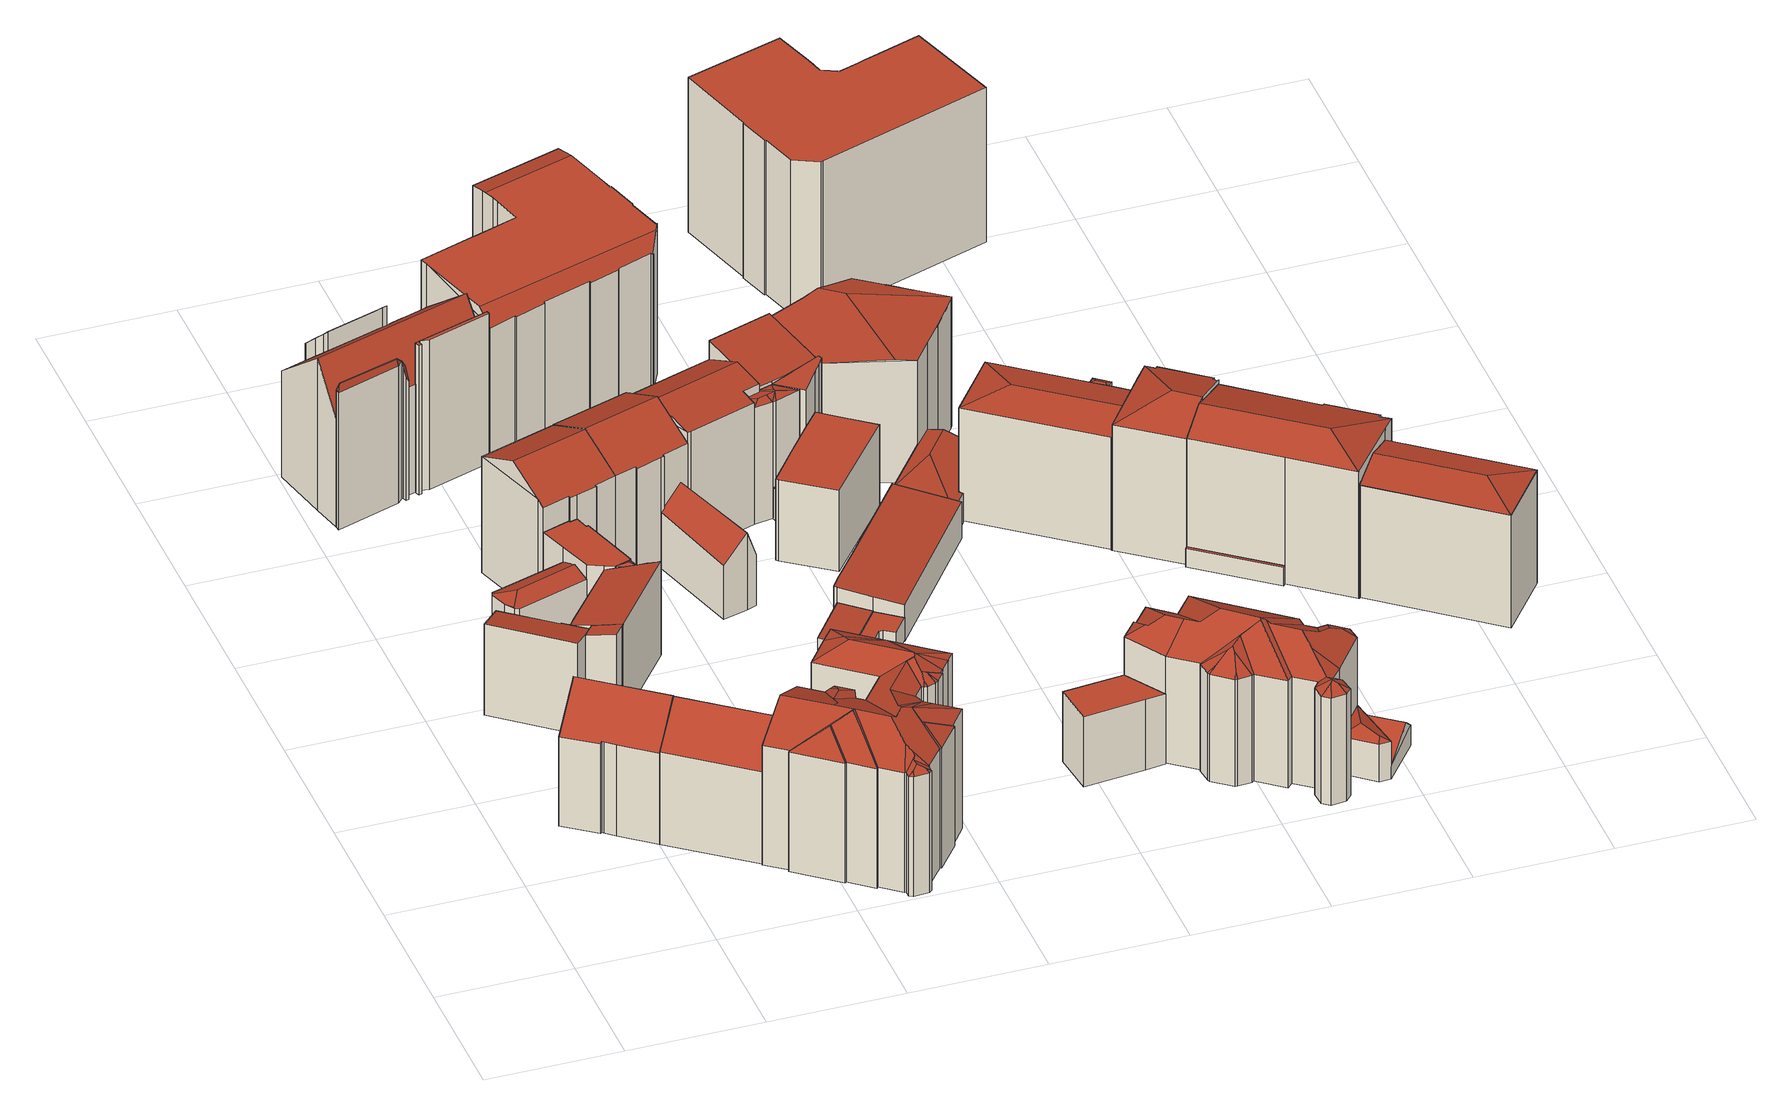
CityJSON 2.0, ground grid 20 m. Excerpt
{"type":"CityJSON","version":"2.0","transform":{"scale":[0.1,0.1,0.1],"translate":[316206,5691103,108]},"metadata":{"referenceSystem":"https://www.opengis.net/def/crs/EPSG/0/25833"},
"CityObjects":{
"building1":{"type":"Building","attributes":{"Dachtyp_tdc":"tdcGableRoof","Gemeindeschluessel":14713000,"Dachneigung":44.81,"QualitaetDacherkennung":62,"Geometrietyp2DReferenz":"3000","function":"31001_9998","roofType":"3100","measuredHeight":20.58},"geometry":[{"type":"MultiSurface","lod":"2","boundaries":[[[0,1,2,3]],[[1,4,5,2]],[[4,6,7,5]],[[6,8,9,7]],[[8,10,11,9]],[[10,12,13,11]],[[12,14,15,13]],[[14,16,17,15]],[[16,18,19,17]],[[18,20,21,19]],[[20,22,23,21]],[[22,24,25,23]],[[24,26,27,25]],[[26,0,3,27]],[[22,20,18,16,14,12,10]],[[10,8,6,4,1,0,26,24,22]],[[3,2,5,7,9,11,13,15,17,19,21,23,25,27]]],"semantics":{"surfaces":[{"type":"WallSurface"},{"type":"RoofSurface"},{"type":"GroundSurface"}],"values":[0,0,0,0,0,0,0,0,0,0,0,0,0,0,1,1,2]}}]},
"building2":{"type":"Building","attributes":{"Dachtyp_tdc":"tdcGableRoof","Gemeindeschluessel":14713000,"Dachneigung":44.81,"QualitaetDacherkennung":59,"Geometrietyp2DReferenz":"3000","function":"31001_9998","roofType":"3100","measuredHeight":20.59},"geometry":[{"type":"MultiSurface","lod":"2","boundaries":[[[21,28,29,25]],[[30,31,28,21]],[[31,32,29,28]],[[32,33,25,29]],[[33,30,21,25]],[[32,31,34]],[[30,33,35]],[[31,30,35,34]],[[33,32,34,35]]],"semantics":{"surfaces":[{"type":"GroundSurface"},{"type":"WallSurface"},{"type":"RoofSurface"}],"values":[0,1,1,1,1,1,1,2,2]}}]},
"building3":{"type":"Building","attributes":{"Gemeindeschluessel":14713000,"Geometrietyp2DReferenz":"3000","function":"31001_9998","roofType":"9999"},"children":["building3-1","building3-2","building3-3"]},
"building3-1":{"type":"BuildingPart","attributes":{"Dachtyp_tdc":"tdcPolyFlatRoof","Dachneigung":13.81,"QualitaetDacherkennung":80,"Geometrietyp2DReferenz":"3000","roofType":"2100","measuredHeight":15.42},"parents":["building3"],"geometry":[{"type":"MultiSurface","lod":"2","boundaries":[[[36,37,38,39]],[[37,40,41,38]],[[40,42,43,41]],[[42,44,45,43]],[[44,46,47,45]],[[46,48,49,47]],[[48,50,51,49]],[[50,52,53,51]],[[52,54,55,53]],[[54,52,50,48,46,44,42,40,37,36,56,57]],[[39,38,41,43,45,47,49,51,53,55,58]],[[56,59,57]],[[36,39,58,59,56]],[[57,59,58,55,54]]],"semantics":{"surfaces":[{"type":"WallSurface"},{"type":"RoofSurface"},{"type":"GroundSurface"},{"type":"ClosureSurface"}],"values":[0,0,0,0,0,0,0,0,0,1,2,0,3,3]}}]},
"building3-2":{"type":"BuildingPart","attributes":{"Dachtyp_tdc":"tdcPolyFlatRoof","Dachneigung":13.72,"QualitaetDacherkennung":76,"Geometrietyp2DReferenz":"3000","roofType":"2100","measuredHeight":14.94},"parents":["building3"],"geometry":[{"type":"MultiSurface","lod":"2","boundaries":[[[60,61,62,63]],[[61,64,65,62]],[[64,66,36,39,65]],[[67,68,69,70]],[[68,60,63,69]],[[68,67,59,56,71,66,64,61,60]],[[63,62,65,39,58,70,69]],[[36,66,71]],[[56,36,71]],[[58,39,36,56,59]],[[70,58,59,67]]],"semantics":{"surfaces":[{"type":"WallSurface"},{"type":"RoofSurface"},{"type":"GroundSurface"},{"type":"ClosureSurface"}],"values":[0,0,0,0,0,1,2,0,0,3,3]}}]},
"building3-3":{"type":"BuildingPart","attributes":{"Dachtyp_tdc":"tdcPolyFlatRoof","Dachneigung":14.18,"QualitaetDacherkennung":77,"Geometrietyp2DReferenz":"3000","roofType":"2100","measuredHeight":15.46},"parents":["building3"],"geometry":[{"type":"MultiSurface","lod":"2","boundaries":[[[72,73,74,55,54]],[[73,75,76,74]],[[75,67,70,76]],[[75,73,72,57,67]],[[70,58,55,74,76]],[[59,67,57]],[[59,58,70,67]],[[54,57,72]],[[55,58,59,57,54]]],"semantics":{"surfaces":[{"type":"WallSurface"},{"type":"RoofSurface"},{"type":"GroundSurface"},{"type":"ClosureSurface"}],"values":[0,0,0,1,2,0,3,0,3]}}]},
"building4":{"type":"Building","attributes":{"Dachtyp_tdc":"tdcFreeFormRoof","Gemeindeschluessel":14713000,"Dachneigung":22.05,"QualitaetDacherkennung":75,"Geometrietyp2DReferenz":"3000","function":"31001_9998","roofType":"5000","measuredHeight":12.5},"geometry":[{"type":"MultiSurface","lod":"2","boundaries":[[[77,78,79,80]],[[78,81,82,79]],[[81,83,84,82]],[[83,85,86,84]],[[85,87,88,86]],[[87,89,90,88]],[[89,77,80,90]],[[89,91,92,93,77]],[[83,94,92,91,87,85]],[[92,94,81,78,93]],[[78,77,93]],[[89,87,91]],[[83,81,94]],[[80,79,82,84,86,88,90]]],"semantics":{"surfaces":[{"type":"WallSurface"},{"type":"RoofSurface"},{"type":"GroundSurface"}],"values":[0,0,0,0,0,0,0,1,1,1,0,0,0,2]}}]},
"building5":{"type":"Building","attributes":{"Dachtyp_tdc":"tdcPolyFlatRoof","Gemeindeschluessel":14713000,"Dachneigung":0,"QualitaetDacherkennung":44,"Geometrietyp2DReferenz":"3000","function":"31001_9998","roofType":"1000","measuredHeight":14.41},"geometry":[{"type":"MultiSurface","lod":"2","boundaries":[[[95,96,97,98]],[[96,99,100,97]],[[99,101,102,100]],[[101,103,104,102]],[[103,105,106,104]],[[105,107,108,106]],[[107,109,110,108]],[[109,111,112,110]],[[111,113,114,112]],[[113,115,116,114]],[[115,117,118,116]],[[117,95,98,118]],[[117,115,113,111,109,107,105,103,101,99,96,95]],[[98,97,100,102,104,106,108,110,112,114,116,118]]],"semantics":{"surfaces":[{"type":"WallSurface"},{"type":"RoofSurface"},{"type":"GroundSurface"}],"values":[0,0,0,0,0,0,0,0,0,0,0,0,1,2]}}]},
"building6":{"type":"Building","attributes":{"Gemeindeschluessel":14713000,"Geometrietyp2DReferenz":"3000","function":"31001_9998","roofType":"9999"},"children":["building6-1","building6-2","building6-3","building6-4"]},
"building6-1":{"type":"BuildingPart","attributes":{"Dachtyp_tdc":"tdcPolyFlatRoof","Dachneigung":43.88,"QualitaetDacherkennung":59,"Geometrietyp2DReferenz":"3000","roofType":"2100","measuredHeight":21},"parents":["building6"],"geometry":[{"type":"MultiSurface","lod":"2","boundaries":[[[119,120,121,122,123]],[[120,124,125,121]],[[124,126,127,125]],[[126,128,129,127]],[[128,130,131,129]],[[130,132,133,131]],[[132,134,135,133]],[[134,136,137,135]],[[136,138,139,137]],[[138,140,141,139]],[[140,142,143,141]],[[142,144,145,143]],[[144,146,147,145]],[[146,148,149,147]],[[148,150,151,149]],[[150,152,153,151]],[[152,154,153]],[[150,148,146,144,142,140,138,136,134,132,130,128,126,124,120,119,152]],[[122,121,125,127,129,131,133,135,137,139,141,143,145,147,149,151,153]],[[123,154,152,119]],[[123,122,153,154]]],"semantics":{"surfaces":[{"type":"WallSurface"},{"type":"RoofSurface"},{"type":"GroundSurface"},{"type":"ClosureSurface"}],"values":[0,0,0,0,0,0,0,0,0,0,0,0,0,0,0,0,0,1,2,0,3]}}]},
"building6-2":{"type":"BuildingPart","attributes":{"Dachtyp_tdc":"tdcFreeFormRoof","Dachneigung":72.25,"QualitaetDacherkennung":13,"Geometrietyp2DReferenz":"3000","roofType":"5000","measuredHeight":23.73},"parents":["building6"],"geometry":[{"type":"MultiSurface","lod":"2","boundaries":[[[155,156,157,158]],[[156,159,160,157]],[[159,161,162,160]],[[161,163,164,162]],[[163,165,166,167,164]],[[168,169,170,171,172]],[[169,155,158,170]],[[173,165,174,175]],[[165,163,174]],[[163,161,175,174]],[[161,159,156,155,169,168,173,175]],[[158,157,160,162,164,167,176,171,170]],[[177,166,165,173]],[[176,167,166,177]],[[168,172,177,173]],[[176,177,172,171]]],"semantics":{"surfaces":[{"type":"WallSurface"},{"type":"RoofSurface"},{"type":"GroundSurface"},{"type":"ClosureSurface"}],"values":[0,0,0,0,0,0,0,1,1,1,1,2,0,3,0,3]}}]},
"building6-3":{"type":"BuildingPart","attributes":{"Dachtyp_tdc":"tdcGableRoof","Dachneigung":39.48,"QualitaetDacherkennung":57,"Geometrietyp2DReferenz":"3000","roofType":"3100","measuredHeight":24.86},"parents":["building6"],"geometry":[{"type":"MultiSurface","lod":"2","boundaries":[[[178,179,180,181]],[[179,123,122,180]],[[154,182,153]],[[182,183,184,153]],[[183,185,186,184]],[[185,187,188,186]],[[187,189,190,188]],[[189,191,192,190]],[[191,193,194,192]],[[193,195,196,194]],[[195,197,198,196]],[[199,172,171,200]],[[166,201,202,167]],[[201,203,204,202]],[[203,205,206,204]],[[205,178,181,206]],[[201,166,177,172,199,197,195]],[[195,193,191,189,187,185,183,182,154,123,179,178,205,203,201]],[[181,180,122,153,184,186,188,190,192,194,196,198,200,171,176,167,202,204,206]],[[154,153,122,123]],[[200,198,197,199]],[[167,176,177,166]],[[176,171,172,177]]],"semantics":{"surfaces":[{"type":"WallSurface"},{"type":"RoofSurface"},{"type":"GroundSurface"},{"type":"ClosureSurface"}],"values":[0,0,0,0,0,0,0,0,0,0,0,0,0,0,0,0,1,1,2,3,3,3,3]}}]},
"building6-4":{"type":"BuildingPart","attributes":{"Dachtyp_tdc":"tdcPolyFlatRoof","Dachneigung":0,"QualitaetDacherkennung":0,"Geometrietyp2DReferenz":"3000","roofType":"9999","measuredHeight":24.52},"parents":["building6"],"geometry":[{"type":"MultiSurface","lod":"2","boundaries":[[[207,208,209,210,211,212,213,214]],[[214,213,215,198,197]],[[213,212,216,215]],[[212,211,217,216]],[[211,210,218,217]],[[210,209,219,218]],[[209,208,220,219]],[[208,207,199,200,220]],[[197,199,207,214]],[[198,215,216,217,218,219,220,200]],[[197,198,200,199]]],"semantics":{"surfaces":[{"type":"RoofSurface"},{"type":"WallSurface"},{"type":"GroundSurface"},{"type":"ClosureSurface"}],"values":[0,1,1,1,1,1,1,1,1,2,3]}}]},
"building7":{"type":"Building","attributes":{"Dachtyp_tdc":"tdcFreeFormRoof","Gemeindeschluessel":14713000,"Dachneigung":33.72,"QualitaetDacherkennung":16,"Geometrietyp2DReferenz":"3000","function":"31001_9998","roofType":"5000","measuredHeight":14.72},"geometry":[{"type":"MultiSurface","lod":"2","boundaries":[[[221,95,222,223]],[[95,117,224,222]],[[117,221,223,224]],[[225,117,95]],[[225,95,221]],[[225,221,117]],[[223,222,224]]],"semantics":{"surfaces":[{"type":"WallSurface"},{"type":"RoofSurface"},{"type":"GroundSurface"}],"values":[0,0,0,1,1,1,2]}}]},
"building8":{"type":"Building","attributes":{"Dachtyp_tdc":"tdcFreeFormRoof","Gemeindeschluessel":14713000,"Dachneigung":25.53,"QualitaetDacherkennung":57,"Geometrietyp2DReferenz":"3000","function":"31001_9998","roofType":"5000","measuredHeight":22.32},"geometry":[{"type":"MultiSurface","lod":"2","boundaries":[[[226,227,228,229]],[[227,230,231,228]],[[230,232,233,231]],[[232,234,235,233]],[[234,236,110,235]],[[236,237,108,110]],[[237,238,106,108]],[[238,239,104,106]],[[239,240,241,104]],[[240,226,229,241]],[[232,230,242,243,240,239,238,237,236,234]],[[243,242,227,226]],[[230,227,242]],[[226,240,243]],[[229,228,231,233,235,110,108,106,104,241]]],"semantics":{"surfaces":[{"type":"WallSurface"},{"type":"RoofSurface"},{"type":"GroundSurface"}],"values":[0,0,0,0,0,0,0,0,0,0,1,1,0,0,2]}}]},
"building9":{"type":"Building","attributes":{"Dachtyp_tdc":"tdcFreeFormRoof","Gemeindeschluessel":14713000,"Dachneigung":26.51,"QualitaetDacherkennung":14,"Geometrietyp2DReferenz":"3000","function":"31001_9998","roofType":"5000","measuredHeight":23.18},"geometry":[{"type":"MultiSurface","lod":"2","boundaries":[[[244,245,246,247]],[[248,249,250,244,251]],[[252,253,254,255,248,251,256]],[[252,256,257]],[[253,252,257,258]],[[254,253,258,259]],[[260,255,254,259,261]],[[262,263,260,261,264]],[[265,266,262,264,267]],[[268,269,270,265,267,271]],[[268,271,272]],[[273,269,268,272,274]],[[275,273,274,276]],[[275,276,277]],[[270,269,273,275,277,278]],[[266,265,270,278,279]],[[280,281,282,263,262,266,279,283]],[[284,285,280,283,286]],[[284,286,287]],[[285,284,287,288]],[[280,285,288,289]],[[290,280,289]],[[291,280,290]],[[291,281,280]],[[281,291,292]],[[293,292,291,294]],[[295,293,294,296]],[[297,298,299,295,296,300]],[[297,300,301]],[[302,303,298,297,301,304]],[[302,304,305]],[[302,305,306]],[[303,302,306,307]],[[308,309,310,299,298,303,307,311]],[[312,308,311]],[[308,312,313]],[[314,308,313]],[[314,309,308]],[[314,315,309]],[[314,316,315]],[[316,314,317]],[[316,317,318]],[[315,316,318,319]],[[310,309,315,319,320]],[[282,281,292,293,295,299,310,320,321]],[[322,323,249,248,255,260,263,282,321,324]],[[325,322,324,326]],[[327,325,326,328]],[[327,328,329]],[[323,322,325,327,329,330]],[[250,249,323,330,331]],[[332,331,333]],[[245,331,332]],[[245,250,331]],[[250,245,244]],[[246,334,335,336,337,338,339,340,341,342,343,344,345,346,347,348,349,350,351,352,353,354,355,356,357,358,359,360,361,362,363,364,365,366,367,368,369,370,371,372,373,374,375,376,377,378,379,380,247]],[[245,332,334,246]],[[332,333,335,334]],[[333,331,336,335]],[[331,330,337,336]],[[330,329,338,337]],[[329,328,339,338]],[[328,326,340,339]],[[326,324,341,340]],[[324,321,342,341]],[[321,320,343,342]],[[320,319,344,343]],[[319,318,345,344]],[[318,317,346,345]],[[317,314,347,346]],[[314,313,348,347]],[[313,312,349,348]],[[312,311,350,349]],[[311,307,351,350]],[[307,306,352,351]],[[306,305,353,352]],[[305,304,354,353]],[[304,301,355,354]],[[301,300,356,355]],[[300,296,357,356]],[[296,294,358,357]],[[294,291,359,358]],[[291,290,360,359]],[[290,289,361,360]],[[289,288,362,361]],[[288,287,363,362]],[[287,286,364,363]],[[286,283,365,364]],[[283,279,366,365]],[[279,278,367,366]],[[278,277,368,367]],[[277,276,369,368]],[[276,274,370,369]],[[274,272,371,370]],[[272,271,372,371]],[[271,267,373,372]],[[267,264,374,373]],[[264,261,375,374]],[[261,259,376,375]],[[259,258,377,376]],[[258,257,378,377]],[[257,256,379,378]],[[256,251,380,379]],[[251,244,247,380]]],"semantics":{"surfaces":[{"type":"WallSurface"},{"type":"RoofSurface"},{"type":"GroundSurface"}],"values":[0,1,1,1,1,1,1,1,1,1,1,1,1,1,1,1,1,1,1,1,1,1,1,1,1,1,1,1,1,1,1,1,1,1,1,1,1,1,1,1,1,1,1,1,1,1,1,1,1,1,1,0,0,0,0,2,0,0,0,0,0,0,0,0,0,0,0,0,0,0,0,0,0,0,0,0,0,0,0,0,0,0,0,0,0,0,0,0,0,0,0,0,0,0,0,0,0,0,0,0,0,0,0,0]}}]},
"building10":{"type":"Building","attributes":{"Dachtyp_tdc":"tdcGableRoof","Gemeindeschluessel":14713000,"Dachneigung":30.68,"QualitaetDacherkennung":57,"Geometrietyp2DReferenz":"3000","function":"31001_9998","roofType":"3100","measuredHeight":22.32},"geometry":[{"type":"MultiSurface","lod":"2","boundaries":[[[381,382,383,384]],[[382,385,386,383]],[[385,387,388,386]],[[387,389,390,388]],[[389,391,392,390]],[[391,393,394,392]],[[393,230,395,394]],[[230,396,397,395]],[[396,398,399,397]],[[398,400,401,399]],[[400,381,384,401]],[[396,230,393,391,389,387,385,382,381]],[[381,400,398,396]],[[384,383,386,388,390,392,394,395,397,399,401]]],"semantics":{"surfaces":[{"type":"WallSurface"},{"type":"RoofSurface"},{"type":"GroundSurface"}],"values":[0,0,0,0,0,0,0,0,0,0,0,1,1,2]}}]},
"building11":{"type":"Building","attributes":{"Dachtyp_tdc":"tdcGableRoof","Gemeindeschluessel":14713000,"Dachneigung":44.12,"QualitaetDacherkennung":12,"Geometrietyp2DReferenz":"3000","function":"31001_9998","roofType":"3100","measuredHeight":12.57},"geometry":[{"type":"MultiSurface","lod":"2","boundaries":[[[402,403,404,405]],[[403,406,390,404]],[[406,407,388,390]],[[407,408,386,388]],[[408,409,410,386]],[[409,411,383,410]],[[411,412,413,383]],[[412,402,405,413]],[[409,408,407,406,403,402]],[[402,412,411,409]],[[405,404,390,388,386,410,383,413]]],"semantics":{"surfaces":[{"type":"WallSurface"},{"type":"RoofSurface"},{"type":"GroundSurface"}],"values":[0,0,0,0,0,0,0,0,1,1,2]}}]},
"building12":{"type":"Building","attributes":{"name":"Lessingschule","Dachtyp_tdc":"tdcPolyFlatRoof","Gemeindeschluessel":14713000,"Dachneigung":3.51,"QualitaetDacherkennung":79,"Geometrietyp2DReferenz":"3000","function":"31001_3021","roofType":"2100","measuredHeight":4.11},"geometry":[{"type":"MultiSurface","lod":"2","boundaries":[[[414,415,416,417]],[[415,418,419,416]],[[418,420,421,419]],[[420,414,417,421]],[[420,418,415,414]],[[417,416,419,421]]],"semantics":{"surfaces":[{"type":"WallSurface"},{"type":"RoofSurface"},{"type":"GroundSurface"}],"values":[0,0,0,0,1,2]}}]},
"building13":{"type":"Building","attributes":{"Dachtyp_tdc":"tdcFreeFormRoof","Gemeindeschluessel":14713000,"Dachneigung":10.39,"QualitaetDacherkennung":61,"Geometrietyp2DReferenz":"3000","function":"31001_9998","roofType":"5000","measuredHeight":21.24},"geometry":[{"type":"MultiSurface","lod":"2","boundaries":[[[422,423,424,425]],[[423,426,427,424]],[[426,428,429,427]],[[428,430,431,429]],[[430,432,433,431]],[[432,434,435,433]],[[434,436,437,435]],[[436,422,425,437]],[[430,428,426,438,439,436,434,432]],[[439,438,423,422]],[[422,436,439]],[[426,423,438]],[[425,424,427,429,431,433,435,437]]],"semantics":{"surfaces":[{"type":"WallSurface"},{"type":"RoofSurface"},{"type":"GroundSurface"}],"values":[0,0,0,0,0,0,0,0,1,1,0,0,2]}}]},
"building14":{"type":"Building","attributes":{"name":"Lessingschule","Dachtyp_tdc":"tdcPolyFlatRoof","Gemeindeschluessel":14713000,"Dachneigung":0,"QualitaetDacherkennung":65,"Geometrietyp2DReferenz":"3000","function":"31001_3021","roofType":"1000","measuredHeight":3.72},"geometry":[{"type":"MultiSurface","lod":"2","boundaries":[[[440,441,419,442]],[[441,443,416,419]],[[443,444,445,416]],[[444,446,447,445]],[[446,448,449,447]],[[446,444,443,441,440,450,448]],[[449,451,442,419,416,445,447]],[[448,450,451,449]],[[450,440,442,451]]],"semantics":{"surfaces":[{"type":"WallSurface"},{"type":"RoofSurface"},{"type":"GroundSurface"}],"values":[0,0,0,0,0,1,2,0,0]}}]},
"building15":{"type":"Building","attributes":{"Dachtyp_tdc":"tdcFreeFormRoof","Gemeindeschluessel":14713000,"Dachneigung":0.719,"QualitaetDacherkennung":59,"Geometrietyp2DReferenz":"3000","function":"31001_9998","roofType":"5000","measuredHeight":24.78},"geometry":[{"type":"MultiSurface","lod":"2","boundaries":[[[452,453,454,455]],[[453,456,457,454]],[[456,458,459,457]],[[458,460,461,459]],[[460,462,463,461]],[[462,464,465,463]],[[464,466,467,465]],[[466,468,469,467]],[[468,470,471,469]],[[470,472,473,471]],[[472,474,475,473]],[[474,476,477,475]],[[476,478,479,477]],[[478,480,481,479]],[[480,482,483,481]],[[482,484,485,483]],[[484,486,487,485]],[[486,488,489,487]],[[488,490,491,489]],[[490,492,493,491]],[[492,494,495,493]],[[494,496,497,495]],[[496,498,499,497]],[[498,500,501,499]],[[500,502,503,501]],[[502,504,505,503]],[[504,506,507,505]],[[506,508,509,507]],[[508,510,511,509]],[[510,452,455,511]],[[502,500,498,496,494,492,490,488,486,484,512,513,508,506,504]],[[514,470,468,466,464,515]],[[512,482,480,478,476,474,472,514,515,462,460,458,456,453,452,510,513]],[[484,482,512]],[[510,508,513]],[[464,462,515]],[[472,470,514]],[[455,454,457,459,461,463,465,467,469,471,473,475,477,479,481,483,485,487,489,491,493,495,497,499,501,503,505,507,509,511]]],"semantics":{"surfaces":[{"type":"WallSurface"},{"type":"RoofSurface"},{"type":"GroundSurface"}],"values":[0,0,0,0,0,0,0,0,0,0,0,0,0,0,0,0,0,0,0,0,0,0,0,0,0,0,0,0,0,0,1,1,1,0,0,0,0,2]}}]},
"building16":{"type":"Building","attributes":{"Dachtyp_tdc":"tdcFreeFormRoof","Gemeindeschluessel":14713000,"Dachneigung":12.11,"QualitaetDacherkennung":25,"Geometrietyp2DReferenz":"3000","function":"31001_9998","roofType":"5000","measuredHeight":19.45},"geometry":[{"type":"MultiSurface","lod":"2","boundaries":[[[516,517,433,518]],[[517,519,431,433]],[[519,520,429,431]],[[520,521,427,429]],[[521,522,523,427]],[[522,524,525,523]],[[524,526,527,525]],[[526,516,518,527]],[[528,524,529]],[[528,526,524]],[[528,516,526]],[[516,528,530]],[[531,529,524,522]],[[531,522,521]],[[528,529,531,521,520]],[[532,530,528,520,519]],[[532,519,517]],[[530,532,517,516]],[[518,433,431,429,427,523,525,527]]],"semantics":{"surfaces":[{"type":"WallSurface"},{"type":"RoofSurface"},{"type":"GroundSurface"}],"values":[0,0,0,0,0,0,0,0,1,1,1,1,1,1,1,1,1,1,2]}}]},
"building17":{"type":"Building","attributes":{"Dachtyp_tdc":"tdcPolyFlatRoof","Gemeindeschluessel":14713000,"Dachneigung":4.53,"QualitaetDacherkennung":70,"Geometrietyp2DReferenz":"3000","function":"31001_9998","roofType":"2100","measuredHeight":5.51},"geometry":[{"type":"MultiSurface","lod":"2","boundaries":[[[533,534,527,518]],[[534,535,525,527]],[[535,536,537,525]],[[536,538,539,537]],[[538,533,518,539]],[[538,536,535,534,533]],[[518,527,525,537,539]]],"semantics":{"surfaces":[{"type":"WallSurface"},{"type":"RoofSurface"},{"type":"GroundSurface"}],"values":[0,0,0,0,0,1,2]}}]},
"building18":{"type":"Building","attributes":{"Dachtyp_tdc":"tdcPolyFlatRoof","Gemeindeschluessel":14713000,"Dachneigung":0,"QualitaetDacherkennung":44,"Geometrietyp2DReferenz":"3000","function":"31001_9998","roofType":"1000","measuredHeight":11.47},"geometry":[{"type":"MultiSurface","lod":"2","boundaries":[[[540,541,542,543]],[[541,544,545,542]],[[544,546,547,545]],[[546,548,549,547]],[[548,540,543,549]],[[548,546,544,541,540]],[[543,542,545,547,549]]],"semantics":{"surfaces":[{"type":"WallSurface"},{"type":"RoofSurface"},{"type":"GroundSurface"}],"values":[0,0,0,0,0,1,2]}}]},
"building19":{"type":"Building","attributes":{"Gemeindeschluessel":14713000,"Dachneigung":90,"Dachorientierung":0,"MittlereTraufHoehe":121.59,"QualitaetDacherkennung":89,"ObjektHoehe":13.28,"BodenHoehe":108.31,"Geometrietyp2DReferenz":"3000","AbsoluteHoehe":121.59,"Dachflaeche":145.19,"function":"31001_9998","roofType":"1000","measuredHeight":13.28,"storeysAboveGround":4},"geometry":[{"type":"MultiSurface","lod":"2","boundaries":[[[550,551,537,539]],[[551,552,553,537]],[[552,554,555,553]],[[554,556,557,555]],[[556,558,559,557]],[[558,560,561,559]],[[560,562,563,561]],[[562,564,565,563]],[[564,550,539,565]],[[564,562,560,558,556,554,552,551,550]],[[539,537,553,555,557,559,561,563,565]]],"semantics":{"surfaces":[{"type":"WallSurface"},{"type":"RoofSurface"},{"type":"GroundSurface"}],"values":[0,0,0,0,0,0,0,0,0,1,2]}}]},
"building20":{"type":"Building","attributes":{"name":"Lessingschule","Dachtyp_tdc":"tdcPolyFlatRoof","Gemeindeschluessel":14713000,"Dachneigung":4.75,"QualitaetDacherkennung":83,"Geometrietyp2DReferenz":"3000","function":"31001_3021","roofType":"2100","measuredHeight":6.84},"geometry":[{"type":"MultiSurface","lod":"2","boundaries":[[[566,567,568,569]],[[567,570,571,568]],[[570,572,573,571]],[[572,574,575,573]],[[574,576,577,575]],[[576,578,579,577]],[[578,580,581,579]],[[580,582,583,581]],[[582,566,569,583]],[[582,580,578,576,574,572,570,567,566]],[[569,568,571,573,575,577,579,581,583]]],"semantics":{"surfaces":[{"type":"WallSurface"},{"type":"RoofSurface"},{"type":"GroundSurface"}],"values":[0,0,0,0,0,0,0,0,0,1,2]}}]},
"building21":{"type":"Building","attributes":{"Gemeindeschluessel":14713000,"Geometrietyp2DReferenz":"3000","function":"31001_9998","roofType":"9999"},"children":["building21-1","building21-2"]},
"building21-1":{"type":"BuildingPart","attributes":{"Dachtyp_tdc":"tdcPolyFlatRoof","Dachneigung":8.69,"QualitaetDacherkennung":51,"Geometrietyp2DReferenz":"3000","roofType":"2100","measuredHeight":21.47},"parents":["building21"],"geometry":[{"type":"MultiSurface","lod":"2","boundaries":[[[584,585,586,587]],[[584,588,589,590,591,585]],[[586,592,593,594,587]],[[585,591,592,586]],[[589,588,594,593,595]],[[588,584,587,594]],[[595,590,589]],[[593,592,591,590,595]]],"semantics":{"surfaces":[{"type":"WallSurface"},{"type":"RoofSurface"},{"type":"GroundSurface"},{"type":"ClosureSurface"}],"values":[0,1,2,0,0,0,0,3]}}]},
"building21-2":{"type":"BuildingPart","attributes":{"Dachtyp_tdc":"tdcPolyFlatRoof","Dachneigung":10.13,"QualitaetDacherkennung":67,"Geometrietyp2DReferenz":"3000","roofType":"2100","measuredHeight":20.64},"parents":["building21"],"geometry":[{"type":"MultiSurface","lod":"2","boundaries":[[[596,597,598,592,591]],[[597,599,600,598]],[[599,601,602,600]],[[601,603,604,602]],[[603,605,606,604]],[[605,595,593,606]],[[595,605,603,601,599,597,596,590]],[[592,598,600,602,604,606,593]],[[591,590,596]],[[592,593,595,590,591]]],"semantics":{"surfaces":[{"type":"WallSurface"},{"type":"RoofSurface"},{"type":"GroundSurface"},{"type":"ClosureSurface"}],"values":[0,0,0,0,0,0,1,2,0,3]}}]},
"building22":{"type":"Building","attributes":{"Dachtyp_tdc":"tdcFreeFormRoof","Gemeindeschluessel":14713000,"Dachneigung":31.22,"QualitaetDacherkennung":35,"Geometrietyp2DReferenz":"3000","function":"31001_9998","roofType":"5000","measuredHeight":21.76},"geometry":[{"type":"MultiSurface","lod":"2","boundaries":[[[607,608,609,610]],[[608,611,612,609]],[[611,613,614,612]],[[613,615,616,614]],[[615,617,618,616]],[[617,619,620,618]],[[619,621,622,620]],[[621,623,624,622]],[[623,625,626,624]],[[625,627,628,626]],[[627,629,630,628]],[[629,631,632,630]],[[631,633,634,632]],[[633,635,636,634]],[[635,637,638,636]],[[637,639,640,638]],[[639,641,642,640]],[[641,643,644,642]],[[643,645,646,644]],[[645,647,648,646]],[[647,649,650,648]],[[649,651,652,650]],[[651,653,654,652]],[[653,655,656,654]],[[655,657,658,656]],[[657,659,660,658]],[[659,661,662,660]],[[661,663,664,662]],[[663,665,666,664]],[[665,667,668,666]],[[667,669,670,668]],[[669,607,610,670]],[[671,672,669,667]],[[671,667,665]],[[673,674,675,672,671,665,663]],[[673,663,661]],[[674,673,661,659]],[[676,675,674,659,657]],[[677,676,657,655]],[[678,679,680,677,655,653]],[[681,682,683,684,678,653,651]],[[685,686,687,681,651,649]],[[688,689,685,649,647]],[[688,647,645]],[[690,689,688,645,643]],[[690,643,641]],[[686,685,689,690,641,639]],[[687,686,639,637]],[[682,681,687,637,635]],[[691,692,693,683,682,635,633]],[[691,633,631]],[[692,691,631,629]],[[693,692,629,627]],[[684,683,693,627,625]],[[679,678,684,625,623]],[[694,679,623,621]],[[695,694,621,619]],[[696,697,695,619,617]],[[698,696,617,615]],[[699,698,615,613]],[[699,613,611]],[[697,696,698,699,611,608]],[[680,679,694,695,697,608,607]],[[672,675,676,677,680,607,669]],[[610,609,612,614,616,618,620,622,624,626,628,630,632,634,636,638,640,642,644,646,648,650,652,654,656,658,660,662,664,666,668,670]]],"semantics":{"surfaces":[{"type":"WallSurface"},{"type":"RoofSurface"},{"type":"GroundSurface"}],"values":[0,0,0,0,0,0,0,0,0,0,0,0,0,0,0,0,0,0,0,0,0,0,0,0,0,0,0,0,0,0,0,0,1,1,1,1,1,1,1,1,1,1,1,1,1,1,1,1,1,1,1,1,1,1,1,1,1,1,1,1,1,1,1,1,2]}}]},
"building23":{"type":"Building","attributes":{"Dachtyp_tdc":"tdcFreeFormRoof","Gemeindeschluessel":14713000,"Dachneigung":10.25,"QualitaetDacherkennung":25,"Geometrietyp2DReferenz":"3000","function":"31001_9998","roofType":"5000","measuredHeight":22.02},"geometry":[{"type":"MultiSurface","lod":"2","boundaries":[[[700,701,702,703]],[[701,704,598,702]],[[704,705,586,598]],[[705,706,707,586]],[[706,708,709,707]],[[708,710,711,709]],[[710,712,713,711]],[[712,714,715,713]],[[716,717,718,719,720,701,700]],[[719,718,721,722,714,712,710,708,723]],[[720,719,723,706,705,704]],[[704,701,720]],[[708,706,723]],[[715,724,725,726,727,728,703,702,598,586,707,709,711,713]],[[714,722,724,715]],[[722,721,725,724]],[[721,718,726,725]],[[718,717,727,726]],[[717,716,728,727]],[[716,700,703,728]]],"semantics":{"surfaces":[{"type":"WallSurface"},{"type":"RoofSurface"},{"type":"GroundSurface"}],"values":[0,0,0,0,0,0,0,0,1,1,1,0,0,2,0,0,0,0,0,0]}}]},
"building24":{"type":"Building","attributes":{"name":"Lessingschule","Dachtyp_tdc":"tdcHipAndGableRoof","Gemeindeschluessel":14713000,"Dachneigung":15.81,"QualitaetDacherkennung":30,"Geometrietyp2DReferenz":"3000","function":"31001_3021","roofType":"5000","measuredHeight":6.62},"geometry":[{"type":"MultiSurface","lod":"2","boundaries":[[[729,730,731,732]],[[730,733,734,731]],[[733,735,736,734]],[[735,737,738,736]],[[737,739,581,738]],[[739,740,741,581]],[[740,742,579,741]],[[742,743,744,579]],[[743,745,746,744]],[[745,729,732,746]],[[742,740,747]],[[740,739,737,735,733,730,729,747]],[[729,745,743,742,747]],[[732,731,734,736,738,581,741,579,744,746]]],"semantics":{"surfaces":[{"type":"WallSurface"},{"type":"RoofSurface"},{"type":"GroundSurface"}],"values":[0,0,0,0,0,0,0,0,0,0,1,1,1,2]}}]},
"building25":{"type":"Building","attributes":{"Gemeindeschluessel":14713000,"Geometrietyp2DReferenz":"3000","function":"31001_9998","roofType":"9999"},"children":["building25-1","building25-2"]},
"building25-1":{"type":"BuildingPart","attributes":{"Dachtyp_tdc":"tdcFreeFormRoof","Dachneigung":27.06,"QualitaetDacherkennung":4,"Geometrietyp2DReferenz":"3000","roofType":"5000","measuredHeight":5.12},"parents":["building25"],"geometry":[{"type":"MultiSurface","lod":"2","boundaries":[[[748,749,750,751]],[[749,752,753,750]],[[752,754,755,753]],[[754,756,757,755]],[[758,754,752,749,759,760]],[[756,758,760]],[[748,759,749]],[[754,758,756]],[[757,751,750,753,755]],[[751,757,756,748]],[[760,759,748,756]]],"semantics":{"surfaces":[{"type":"WallSurface"},{"type":"RoofSurface"},{"type":"GroundSurface"},{"type":"ClosureSurface"}],"values":[0,0,0,0,1,1,0,0,2,3,3]}}]},
"building25-2":{"type":"BuildingPart","attributes":{"Dachtyp_tdc":"tdcFreeFormRoof","Dachneigung":27.23,"QualitaetDacherkennung":17,"Geometrietyp2DReferenz":"3000","roofType":"5000","measuredHeight":7.28},"parents":["building25"],"geometry":[{"type":"MultiSurface","lod":"2","boundaries":[[[761,762,759,748,751,763]],[[764,765,766,757,756]],[[765,761,763,766]],[[767,765,764]],[[768,767,764,762]],[[768,762,761]],[[767,768,761,765]],[[763,751,757,766]],[[756,760,759,762,764]],[[756,757,751,748]],[[756,748,759,760]]],"semantics":{"surfaces":[{"type":"WallSurface"},{"type":"RoofSurface"},{"type":"GroundSurface"},{"type":"ClosureSurface"}],"values":[0,0,0,1,1,1,1,2,0,3,3]}}]},
"building26":{"type":"Building","attributes":{"name":"Lessingschule","Dachtyp_tdc":"tdcFreeFormRoof","Gemeindeschluessel":14713000,"Dachneigung":21.49,"QualitaetDacherkennung":15,"Geometrietyp2DReferenz":"3000","function":"31001_3021","roofType":"5000","measuredHeight":18.22},"geometry":[{"type":"MultiSurface","lod":"2","boundaries":[[[769,770,771,772]],[[770,773,774,771]],[[773,775,776,774]],[[775,769,772,776]],[[777,775,773]],[[778,777,773,770]],[[778,770,769]],[[777,778,769,775]],[[772,771,774,776]]],"semantics":{"surfaces":[{"type":"WallSurface"},{"type":"RoofSurface"},{"type":"GroundSurface"}],"values":[0,0,0,0,1,1,1,1,2]}}]},
"building27":{"type":"Building","attributes":{"Dachtyp_tdc":"tdcPolyFlatRoof","Gemeindeschluessel":14713000,"Dachneigung":0,"QualitaetDacherkennung":22,"Geometrietyp2DReferenz":"3000","function":"31001_9998","roofType":"1000","measuredHeight":25.29},"geometry":[{"type":"MultiSurface","lod":"2","boundaries":[[[779,780,781,782]],[[780,783,784,781]],[[783,785,786,784]],[[785,787,788,786]],[[787,789,790,788]],[[789,791,792,790]],[[791,793,794,792]],[[793,795,796,794]],[[795,797,798,796]],[[797,799,800,798]],[[799,801,802,800]],[[801,803,804,802]],[[803,805,806,804]],[[805,807,808,806]],[[807,809,810,808]],[[809,811,812,810]],[[811,813,814,812]],[[813,815,816,814]],[[815,817,818,816]],[[817,779,782,818]],[[817,815,813,811,809,807,805,803,801,799,797,795,793,791,789,787,785,783,780,779]],[[782,781,784,786,788,790,792,794,796,798,800,802,804,806,808,810,812,814,816,818]]],"semantics":{"surfaces":[{"type":"WallSurface"},{"type":"RoofSurface"},{"type":"GroundSurface"}],"values":[0,0,0,0,0,0,0,0,0,0,0,0,0,0,0,0,0,0,0,0,1,2]}}]},
"building28":{"type":"Building","attributes":{"name":"Lessingschule","Gemeindeschluessel":14713000,"Geometrietyp2DReferenz":"3000","function":"31001_3021","roofType":"9999"},"children":["building28-1","building28-2","building28-3","building28-4","building28-5","building28-6"]},
"building28-1":{"type":"BuildingPart","attributes":{"Dachtyp_tdc":"tdcHipAndGableRoof","Dachneigung":17.58,"QualitaetDacherkennung":63,"Geometrietyp2DReferenz":"3000","roofType":"5000","measuredHeight":22.77},"parents":["building28"],"geometry":[{"type":"MultiSurface","lod":"2","boundaries":[[[819,820,821,822]],[[823,824,825,826,827]],[[824,828,829,825]],[[828,830,831,829]],[[830,832,833,831]],[[832,834,835,833]],[[834,836,837,838,839,835]],[[840,841,842]],[[840,843,844,845,841]],[[840,836,834,846]],[[834,832,830,828,824,823,847,848,849,850,846]],[[850,819,843,840,846]],[[821,851,852,853,826,825,829,831,833,835,839,841,845]],[[854,820,819,850]],[[851,821,820,854]],[[849,854,850]],[[847,855,853,852,848]],[[848,852,851,854,849]],[[827,855,847,823]],[[826,853,855,827]],[[842,856,837,836,840]],[[842,841,839,838]],[[842,838,837,856]],[[819,822,844,843]],[[822,821,845,844]]],"semantics":{"surfaces":[{"type":"WallSurface"},{"type":"RoofSurface"},{"type":"GroundSurface"},{"type":"ClosureSurface"}],"values":[0,0,0,0,0,0,0,0,0,1,1,1,2,0,3,0,3,3,0,3,0,3,3,0,3]}}]},
"building28-2":{"type":"BuildingPart","attributes":{"Dachtyp_tdc":"tdcHipAndGableRoof","Dachneigung":13.11,"QualitaetDacherkennung":79,"Geometrietyp2DReferenz":"3000","roofType":"5000","measuredHeight":19.78},"parents":["building28"],"geometry":[{"type":"MultiSurface","lod":"2","boundaries":[[[857,842,841,858]],[[838,859,860,839]],[[861,862,863]],[[837,856,863,862]],[[857,864,861,863,856,842]],[[865,864,857]],[[861,864,865]],[[838,837,862,859]],[[859,862,861]],[[860,866,867,858,841,839]],[[859,861,866,860]],[[861,865,867,866]],[[865,857,858,867]],[[839,841,842,838]],[[856,837,838,842]]],"semantics":{"surfaces":[{"type":"WallSurface"},{"type":"RoofSurface"},{"type":"GroundSurface"},{"type":"ClosureSurface"}],"values":[0,0,1,1,1,0,0,0,0,2,0,0,0,3,3]}}]},
"building28-3":{"type":"BuildingPart","attributes":{"Dachtyp_tdc":"tdcHipAndGableRoof","Dachneigung":13.45,"QualitaetDacherkennung":79,"Geometrietyp2DReferenz":"3000","roofType":"5000","measuredHeight":19.72},"parents":["building28"],"geometry":[{"type":"MultiSurface","lod":"2","boundaries":[[[868,869,870,871]],[[869,872,873,870]],[[872,874,875,873]],[[874,876,877,875]],[[876,878,879,877]],[[878,880,881,879]],[[880,882,883,881]],[[882,884,885,883]],[[878,876,874,886]],[[874,872,869,868,887,886]],[[887,884,882,880,878,886]],[[885,888,871,870,873,875,877,879,881,883]],[[888,885,884,887]],[[888,887,868,871]]],"semantics":{"surfaces":[{"type":"WallSurface"},{"type":"RoofSurface"},{"type":"GroundSurface"},{"type":"ClosureSurface"}],"values":[0,0,0,0,0,0,0,0,1,1,1,2,3,3]}}]},
"building28-4":{"type":"BuildingPart","attributes":{"Dachtyp_tdc":"tdcPolyFlatRoof","Dachneigung":0,"QualitaetDacherkennung":0,"Geometrietyp2DReferenz":"3000","roofType":"9999","measuredHeight":3.02},"parents":["building28"],"geometry":[{"type":"MultiSurface","lod":"2","boundaries":[[[822,889,890,844]],[[844,890,891,845]],[[890,889,892,891]],[[889,822,821,892]],[[845,891,892,821]],[[845,821,822,844]]],"semantics":{"surfaces":[{"type":"RoofSurface"},{"type":"WallSurface"},{"type":"GroundSurface"},{"type":"ClosureSurface"}],"values":[0,1,1,1,2,3]}}]},
"building28-5":{"type":"BuildingPart","attributes":{"Dachtyp_tdc":"tdcHipAndGableRoof","Dachneigung":16.73,"QualitaetDacherkennung":65,"Geometrietyp2DReferenz":"3000","roofType":"5000","measuredHeight":23.01},"parents":["building28"],"geometry":[{"type":"MultiSurface","lod":"2","boundaries":[[[893,894,895,896]],[[894,897,898,895]],[[897,899,853,898]],[[899,847,853]],[[820,900,871,821]],[[900,868,871]],[[901,902,903,885,884]],[[902,904,905,903]],[[904,906,907,905]],[[906,893,896,907]],[[902,901,900,908]],[[900,820,854,849,909,908]],[[909,899,897,894,893,906,904,902,908]],[[896,895,898,853,898,852,851,821,871,888,885,903,905,907]],[[848,910,847,899,909]],[[898,853,847,910]],[[852,898,910,848]],[[849,848,909]],[[820,821,851,854]],[[854,851,852,848,849]],[[884,887,868,900,901]],[[884,885,888,887]],[[888,871,868,887]]],"semantics":{"surfaces":[{"type":"WallSurface"},{"type":"RoofSurface"},{"type":"GroundSurface"},{"type":"ClosureSurface"}],"values":[0,0,0,0,0,0,0,0,0,0,1,1,1,2,0,3,3,0,3,3,0,3,3]}}]},
"building28-6":{"type":"BuildingPart","attributes":{"Dachtyp_tdc":"tdcPolyFlatRoof","Dachneigung":0,"QualitaetDacherkennung":43,"Geometrietyp2DReferenz":"3000","roofType":"1000","measuredHeight":5.62},"parents":["building28"],"geometry":[{"type":"MultiSurface","lod":"2","boundaries":[[[911,912,913,914]],[[912,915,916,913]],[[915,917,918,916]],[[917,919,920,918]],[[919,827,826,920]],[[855,921,922,853]],[[921,911,914,922]],[[921,855,827,919,917,915,912,911]],[[914,913,916,918,920,826,853,922]],[[853,826,827,855]]],"semantics":{"surfaces":[{"type":"WallSurface"},{"type":"RoofSurface"},{"type":"GroundSurface"},{"type":"ClosureSurface"}],"values":[0,0,0,0,0,0,0,1,2,3]}}]}
},
"vertices":[
[137,274,154],[135,276,154],[135,276,5],[137,274,5],[133,274,152],[133,274,5],[86,309,151],[86,309,5],[121,353,207],[121,353,5],[123,356,210],[123,356,5],[141,379,182],[141,379,5],[157,399,156],[157,399,5],[212,356,156],[212,356,5],[232,341,156],[232,341,5],[269,313,156],[269,313,5],[234,270,210],[234,270,5],[199,225,154],[199,225,5],[151,262,154],[151,262,5],
[383,226,5],[313,137,5],[269,313,155],[383,226,154],[313,137,156],[199,225,156],[348,181,210],[234,269,210],
[181,570,135],[191,563,138],[191,563,2],[181,570,2],[198,572,138],[198,572,2],[276,668,138],[276,668,2],[290,662,142],[290,662,2],[320,649,149],[320,649,2],[329,645,152],[329,645,2],[342,639,155],[342,639,2],[346,638,156],[346,638,2],[250,517,156],[250,517,2],[193,561,139],[215,544,145],[215,544,2],[215,544,139],
[78,586,151],[107,624,139],[107,624,2],[78,586,2],[109,626,139],[109,626,2],[181,570,138],[199,525,145],[181,503,151],[181,503,2],[199,525,2],[181,570,139],
[250,517,157],[247,513,157],[247,513,2],[234,497,157],[234,497,2],
[124,686,120],[126,692,120],[126,692,5],[124,686,5],[239,726,120],[239,726,5],[255,678,120],[255,678,5],[148,644,120],[148,644,5],[142,646,121],[142,646,5],[133,660,120],[133,660,5],[141,647,122],[155,673,130],[125,689,120],[247,703,130],
[290,662,144],[276,668,144],[276,668,0],[290,662,0],[255,678,144],[255,678,0],[239,726,144],[239,726,0],[225,768,144],[225,768,0],[266,781,144],[266,781,0],[267,779,144],[267,779,0],[278,782,144],[278,782,0],[284,762,144],[284,762,0],[287,763,144],[287,763,0],[315,671,144],[315,671,0],[313,670,144],[313,670,0],
[75,1206,213],[72,1217,202],[72,1217,3],[75,1206,3],[75,1206,182],[63,1223,194],[63,1223,3],[57,1243,174],[57,1243,3],[58,1250,168],[58,1250,3],[78,1256,168],[78,1256,3],[89,1259,169],[89,1259,3],[92,1260,169],[92,1260,3],[98,1257,173],[98,1257,3],[112,1261,173],[112,1261,3],[117,1268,168],[117,1268,3],[148,1278,169],[148,1278,3],[156,1275,173],[156,1275,3],[162,1253,195],[162,1253,3],[159,1245,202],[159,1245,3],[162,1234,213],[162,1234,3],[168,1236,213],[168,1236,3],[168,1236,182],
[142,1083,205],[140,1089,222],[140,1089,3],[142,1083,3],[138,1089,228],[138,1089,3],[131,1081,228],[131,1081,3],[35,1049,228],[35,1049,3],[34,1057,228],[34,1057,180],[34,1057,3],[144,1092,217],[146,1084,198],[146,1084,3],[144,1092,3],[144,1092,180],[138,1090,228],[38,1054,240],[129,1083,239],[138,1090,3],[138,1090,180],
[61,1202,182],[68,1204,182],[68,1204,3],[61,1202,3],[168,1236,181],[175,1238,182],[175,1238,3],[179,1244,178],[179,1244,3],[195,1249,178],[195,1249,3],[199,1250,178],[199,1250,3],[230,1260,178],[230,1260,3],[234,1262,178],[234,1262,3],[260,1176,252],[260,1176,3],[274,1133,179],[274,1133,3],[160,1097,180],[160,1097,3],[23,1101,252],[23,1101,3],[3,1189,177],[3,1189,3],[53,1204,178],[53,1204,3],
[160,1097,248],[163,1090,248],[167,1091,248],[165,1098,248],[167,1099,248],[180,1097,248],[275,1128,248],[274,1133,248],[275,1128,3],[180,1097,3],[167,1099,3],[165,1098,3],[167,1091,3],[163,1090,3],
[320,649,144],[290,662,1],[320,649,1],[313,670,1],[309,661,148],
[184,898,190],[298,936,189],[298,936,0],[184,898,0],[340,805,184],[340,805,0],[308,794,184],[308,794,0],[309,792,183],[309,792,0],[278,782,183],[267,779,183],[266,781,184],[225,768,184],[222,779,191],[222,779,0],[320,868,223],[205,831,223],
[313,137,199],[383,226,199],[383,226,3],[313,137,3],[440,130,234],[418,147,234],[358,193,234],[344,114,199],[403,121,221],[405,122,221],[438,127,234],[440,129,234],[342,112,199],[404,62,199],[406,63,199],[440,36,199],[441,129,234],[442,39,199],[486,54,218],[481,97,234],[472,15,199],[493,35,209],[492,41,212],[474,15,199],[482,10,203],[490,19,207],[489,29,207],[474,6,199],[480,2,199],[499,11,203],[503,4,199],[501,11,202],[507,7,199],[507,10,199],[507,18,199],[508,19,199],[518,119,225],[503,117,231],[489,98,231],[534,52,199],[526,94,216],[524,96,216],[537,51,199],[570,94,199],[569,96,199],[593,128,199],[560,153,199],[549,162,199],[502,127,227],[510,182,214],[544,176,199],[552,235,214],[558,194,199],[564,201,203],[566,214,209],[563,237,217],[561,192,199],[566,191,199],[572,212,207],[567,213,209],[579,196,199],[584,199,199],[595,213,199],[593,215,199],[567,245,218],[566,245,219],[566,241,217],[598,221,199],[612,239,199],[622,252,199],[551,309,199],[494,302,219],[492,319,213],[488,359,199],[470,337,199],[438,295,199],[514,235,199],[478,190,199],[432,187,214],[430,163,224],[467,199,199],[447,209,209],[472,217,199],[448,218,206],[450,234,199],[442,231,199],[433,225,199],[402,250,199],[394,239,199],[400,246,199],[394,239,3],[400,246,3],[402,250,3],[433,225,3],[442,231,3],[450,234,3],[472,217,3],[467,199,3],[478,190,3],[514,235,3],[438,295,3],[470,337,3],[488,359,3],[551,309,3],[622,252,3],[612,239,3],[598,221,3],[593,215,3],[595,213,3],[584,199,3],[579,196,3],[566,191,3],[561,192,3],[558,194,3],[544,176,3],[549,162,3],[560,153,3],[593,128,3],[569,96,3],[570,94,3],[537,51,3],[534,52,3],[508,19,3],[507,18,3],[507,10,3],[507,7,3],[503,4,3],[480,2,3],[474,6,3],[474,15,3],[472,15,3],[442,39,3],[440,36,3],[406,63,3],[404,62,3],[342,112,3],[344,114,3],
[435,906,224],[456,843,184],[456,843,1],[435,906,1],[416,829,184],[416,829,1],[417,827,183],[417,827,1],[412,826,183],[412,826,1],[374,813,182],[374,813,1],[373,816,184],[373,816,1],[340,805,1],[320,869,224],[320,869,1],[298,936,190],[298,936,1],[414,972,191],[414,972,1],
[489,699,127],[452,688,89],[452,688,1],[489,699,1],[412,826,93],[417,827,98],[416,829,98],[444,839,127],[444,839,1],[456,843,94],[504,704,84],[504,704,1],
[587,614,47],[627,584,44],[627,584,6],[587,614,6],[574,515,44],[574,515,6],[535,546,47],[535,546,6],
[414,972,184],[547,1016,184],[547,1016,3],[414,972,3],[580,914,207],[580,914,3],[581,911,206],[581,911,3],[555,902,206],[555,902,3],[562,878,202],[562,878,3],[461,844,202],[461,844,3],[456,843,202],[456,843,3],[566,957,215],[433,913,215],
[592,501,43],[574,515,43],[592,501,6],[627,584,43],[662,557,43],[662,557,6],[640,529,43],[640,529,6],[625,538,43],[625,538,6],[619,538,43],[619,538,6],
[230,1273,249],[312,1300,249],[312,1300,2],[230,1273,2],[317,1301,249],[317,1301,2],[382,1323,249],[382,1323,2],[370,1363,250],[370,1363,2],[367,1373,250],[367,1373,2],[360,1396,248],[360,1396,2],[354,1419,243],[354,1419,2],[488,1460,243],[488,1460,2],[490,1461,243],[490,1461,2],[523,1348,249],[523,1348,2],[525,1347,249],[525,1347,2],[539,1301,248],[539,1301,2],[538,1299,248],[538,1299,2],[553,1250,248],[553,1250,2],[555,1248,248],[555,1248,2],[537,1212,229],[537,1212,2],[537,1210,227],[537,1210,2],[533,1211,229],[533,1211,2],[482,1194,228],[482,1194,2],[481,1193,227],[481,1193,2],[436,1178,226],[436,1178,2],[435,1179,228],[435,1179,2],[363,1156,227],[363,1156,2],[363,1154,226],[363,1154,2],[318,1139,225],[318,1139,2],[316,1140,226],[316,1140,2],[276,1126,225],[276,1126,2],[275,1128,227],[275,1128,2],[234,1262,249],[234,1262,2],[549,1236,247],[269,1149,247],[498,1431,250],[362,1389,250],
[590,882,194],[562,878,194],[590,882,3],[555,902,194],[581,911,194],[580,914,194],[602,921,194],[602,921,3],[633,897,194],[633,897,3],[595,883,194],[595,883,3],[600,901,197],[601,902,197],[586,896,197],[599,905,197],[572,893,197],
[590,882,55],[595,883,55],[633,897,57],[640,891,58],[640,891,3],[602,843,58],[602,843,3],
[860,237,118],[898,177,118],[898,177,3],[860,237,3],[868,174,118],[868,174,3],[777,164,118],[777,164,3],[770,228,118],[770,228,3],
[602,843,136],[640,891,136],[663,919,136],[663,919,3],[693,895,136],[693,895,3],[705,886,136],[705,886,3],[734,863,136],[734,863,3],[633,738,136],[633,738,3],[565,788,136],[565,788,3],[562,791,136],[562,791,3],
[662,557,64],[627,584,67],[627,584,4],[662,557,4],[587,614,72],[587,614,4],[583,618,72],[583,618,4],[597,637,72],[597,637,4],[639,690,72],[639,690,4],[735,814,72],[735,814,4],[805,760,65],[805,760,4],[812,754,64],[812,754,4],
[547,1016,215],[643,1048,215],[643,1048,1],[547,1016,1],[580,914,199],[602,921,199],[625,928,199],[677,945,199],[677,945,1],[602,921,1],[580,914,1],[602,921,195],
[677,945,207],[679,940,206],[679,940,1],[672,930,204],[672,930,1],[663,919,202],[663,919,1],[640,891,195],[640,891,1],[633,897,195],[633,897,1],
[937,146,180],[898,177,180],[898,177,5],[937,146,5],[860,237,180],[860,237,5],[883,265,180],[883,265,5],[886,263,180],[886,263,5],[910,292,180],[910,292,5],[945,263,180],[945,263,5],[972,297,180],[972,297,5],[1094,199,180],[1094,199,5],[1095,184,180],[1095,184,5],[1110,172,180],[1110,172,5],[1126,174,180],[1126,174,5],[1150,155,180],[1150,155,5],[1153,133,180],[1153,133,5],[1107,73,180],[1107,73,5],[1093,56,180],[1093,56,5],[1102,48,180],[1102,48,5],[1106,25,180],[1106,25,5],[1097,15,180],[1097,15,5],[1074,12,180],[1074,12,5],[1063,21,180],[1063,21,5],[1061,43,180],[1061,43,5],[1070,54,180],[1070,54,5],[1041,77,180],[1041,77,5],[1033,69,180],[1033,69,5],[995,99,180],[995,99,5],[992,97,180],[992,97,5],[971,95,180],[971,95,5],[967,95,180],[967,95,5],[939,118,180],[939,118,5],[938,122,180],[938,122,5],[935,144,180],[935,144,5],[950,124,188],[970,135,201],[971,105,186],[978,130,201],[978,137,204],[995,154,206],[1026,159,221],[1034,161,218],[1027,164,222],[1027,160,221],[1082,55,185],[1077,97,204],[1073,126,216],[1038,154,216],[1083,36,193],[1083,37,193],[1081,55,185],[1079,30,191],[1083,35,193],[1089,30,190],[1135,142,192],[1116,139,200],[1098,129,205],[983,199,223],[953,196,210],[916,231,207],[935,210,210],[892,232,195],[889,235,194],
[824,927,204],[801,899,201],[801,899,1],[824,927,1],[679,940,197],[643,1048,209],[696,1064,217],[696,1064,1],[731,1077,219],[731,1077,1],[775,1091,212],[775,1091,1],[814,1062,212],[814,1062,1],[813,1061,213],[813,1061,1],[851,960,207],[884,1002,212],[887,1007,212],[752,1049,221],[772,908,203],[844,1039,212],[843,1038,213],[721,1073,221],[843,1038,1],[844,1039,1],[887,1007,1],[884,1002,1],[851,960,1],
[842,911,70],[861,894,63],[861,894,4],[842,911,4],[886,875,54],[886,875,4],[821,791,54],[821,791,4],[826,787,52],[826,787,4],[805,760,52],[800,763,54],[800,763,4],[735,814,64],[801,899,64],[801,899,4],[824,927,64],[824,927,4],[805,863,70],
[1153,133,39],[1150,155,41],[1150,155,8],[1153,133,8],[1150,154,41],[1150,154,8],[1218,103,41],[1218,103,8],[1168,39,28],[1168,39,8],[1206,87,59],[1153,133,56],[1154,127,59],
[1107,73,69],[1153,133,69],[1107,73,8],[1168,39,69],[1151,38,69],[1151,38,8],[1155,49,75],[1139,77,81],
[1004,789,189],[1013,799,189],[1013,799,9],[1004,789,9],[1034,783,189],[1034,783,9],[1026,772,189],[1026,772,9],[1025,781,191],[1014,790,191],
[1069,1388,255],[808,1301,255],[808,1301,2],[1069,1388,2],[805,1300,255],[805,1300,2],[768,1318,255],[768,1318,2],[752,1371,255],[752,1371,2],[750,1371,255],[750,1371,2],[736,1417,255],[736,1417,2],[737,1419,255],[737,1419,2],[702,1541,255],[702,1541,2],[703,1542,255],[703,1542,2],[847,1586,255],[847,1586,2],[866,1526,255],[866,1526,2],[869,1515,255],[869,1515,2],[873,1500,255],[873,1500,2],[897,1488,255],[897,1488,2],[927,1498,255],[927,1498,2],[938,1502,255],[938,1502,2],[960,1509,255],[960,1509,2],[1024,1530,255],[1024,1530,2],[1025,1526,255],[1025,1526,2],
[1074,594,214],[1074,594,213],[1074,594,7],[1074,594,37],[1267,618,209],[1273,613,209],[1273,613,7],[1267,618,7],[1267,618,63],[1276,617,207],[1276,617,7],[1339,568,207],[1339,568,7],[1335,563,209],[1335,563,7],[1349,553,209],[1349,553,7],[1333,532,210],[1333,532,192],[1333,532,191],[1333,532,7],[1265,445,214],[1265,445,7],[1265,445,191],[1183,509,214],[1183,509,37],[1183,509,7],[1253,524,235],[1158,704,209],[1115,647,231],[1109,640,234],[1107,638,235],[1107,638,7],[1115,647,7],[1158,704,7],[1107,638,233],[1158,704,63],[1301,492,205],
[1266,445,191],[1266,445,7],[1501,400,191],[1501,400,7],[1434,314,191],[1501,400,192],[1428,393,205],[1267,446,192],[1267,446,191],[1434,314,7],[1267,446,7],
[991,658,191],[990,659,191],[990,659,7],[991,658,7],[991,660,191],[991,660,7],[821,791,191],[821,791,7],[886,875,192],[886,875,7],[889,878,192],[889,878,7],[1004,789,192],[1004,789,7],[1026,772,192],[1026,772,7],[1059,746,192],[1059,746,7],[898,802,204],[1026,703,204],[1026,703,7],
[1071,590,37],[1180,505,37],[1180,505,7],[1071,590,7],
[1154,712,215],[1151,708,216],[1151,708,7],[1154,712,7],[1157,703,216],[1157,703,7],[1158,704,216],[991,658,213],[1059,746,216],[1075,767,216],[1075,767,7],[1088,757,216],[1088,757,7],[1091,761,215],[1091,761,7],[1081,674,237],[1115,647,237],[1157,703,209],
[1172,714,63],[1173,716,63],[1173,716,7],[1172,714,7],[1275,637,63],[1275,637,7],[1275,634,63],[1275,634,7],[1278,632,63],[1278,632,7],[1169,717,63],[1169,717,7]
]}
